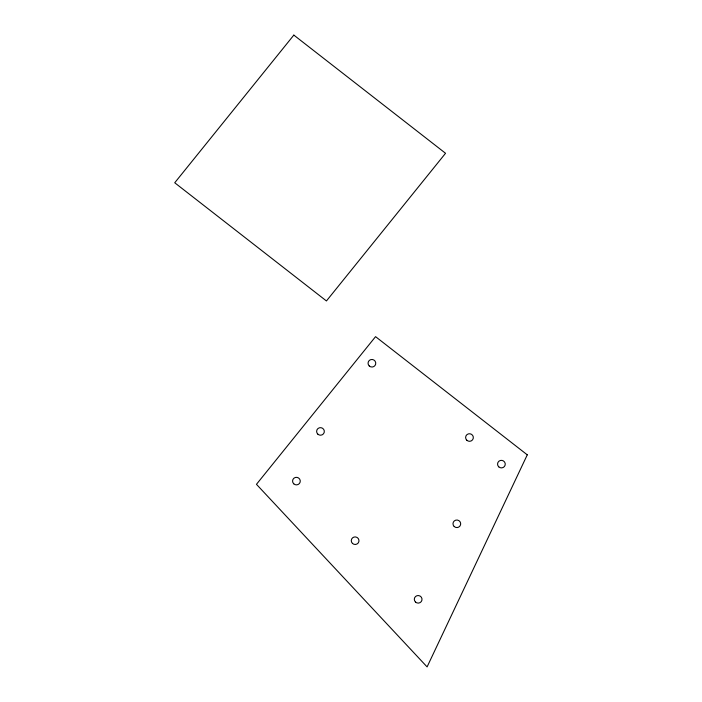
<?xml version="1.0" encoding="UTF-8"?>
<svg xmlns="http://www.w3.org/2000/svg" width="702" height="702" viewBox="0 0 702 702"><rect width="100%" height="100%" fill="white"/><g stroke="black" fill="none" stroke-linecap="round" stroke-linejoin="round"><path stroke-width="1.05" d="M527.272 454.835L427.097 666.9L256.458 484.319L375.561 336.653L527.272 454.835M293.831 35.1L174.728 182.766L326.439 300.956L445.542 153.282L293.831 35.1M293.761 483.818A3.861 3.782 12.8 0 0 300.166 482.028A3.861 3.782 12.8 0 0 295.331 477.465A3.861 3.782 12.8 0 0 293.761 483.818M352.465 543.409A3.861 3.782 12.8 0 0 358.871 541.611A3.861 3.782 12.8 0 0 354.036 537.056A3.861 3.782 12.8 0 0 352.465 543.409M415.496 602.035A3.861 3.782 12.8 0 0 421.911 600.245A3.861 3.782 12.8 0 0 417.067 595.682A3.861 3.782 12.8 0 0 415.496 602.035M454.176 526.509A3.861 3.782 12.8 0 0 460.582 524.719A3.861 3.782 12.8 0 0 455.738 520.156A3.861 3.782 12.8 0 0 454.176 526.509M498.745 466.839A3.861 3.782 12.8 0 0 505.15 465.049A3.861 3.782 12.8 0 0 500.315 460.486A3.861 3.782 12.8 0 0 498.745 466.839M369.243 365.961A3.861 3.782 12.8 0 0 375.658 364.171A3.861 3.782 12.8 0 0 370.814 359.608A3.861 3.782 12.8 0 0 369.243 365.961M466.812 440.242A3.861 3.782 12.8 0 0 473.227 438.443A3.861 3.782 12.8 0 0 468.383 433.88A3.861 3.782 12.8 0 0 466.812 440.242M317.813 434.143A3.861 3.782 12.8 0 0 324.219 432.353A3.861 3.782 12.8 0 0 319.384 427.79A3.861 3.782 12.8 0 0 317.813 434.143"/></g></svg>
